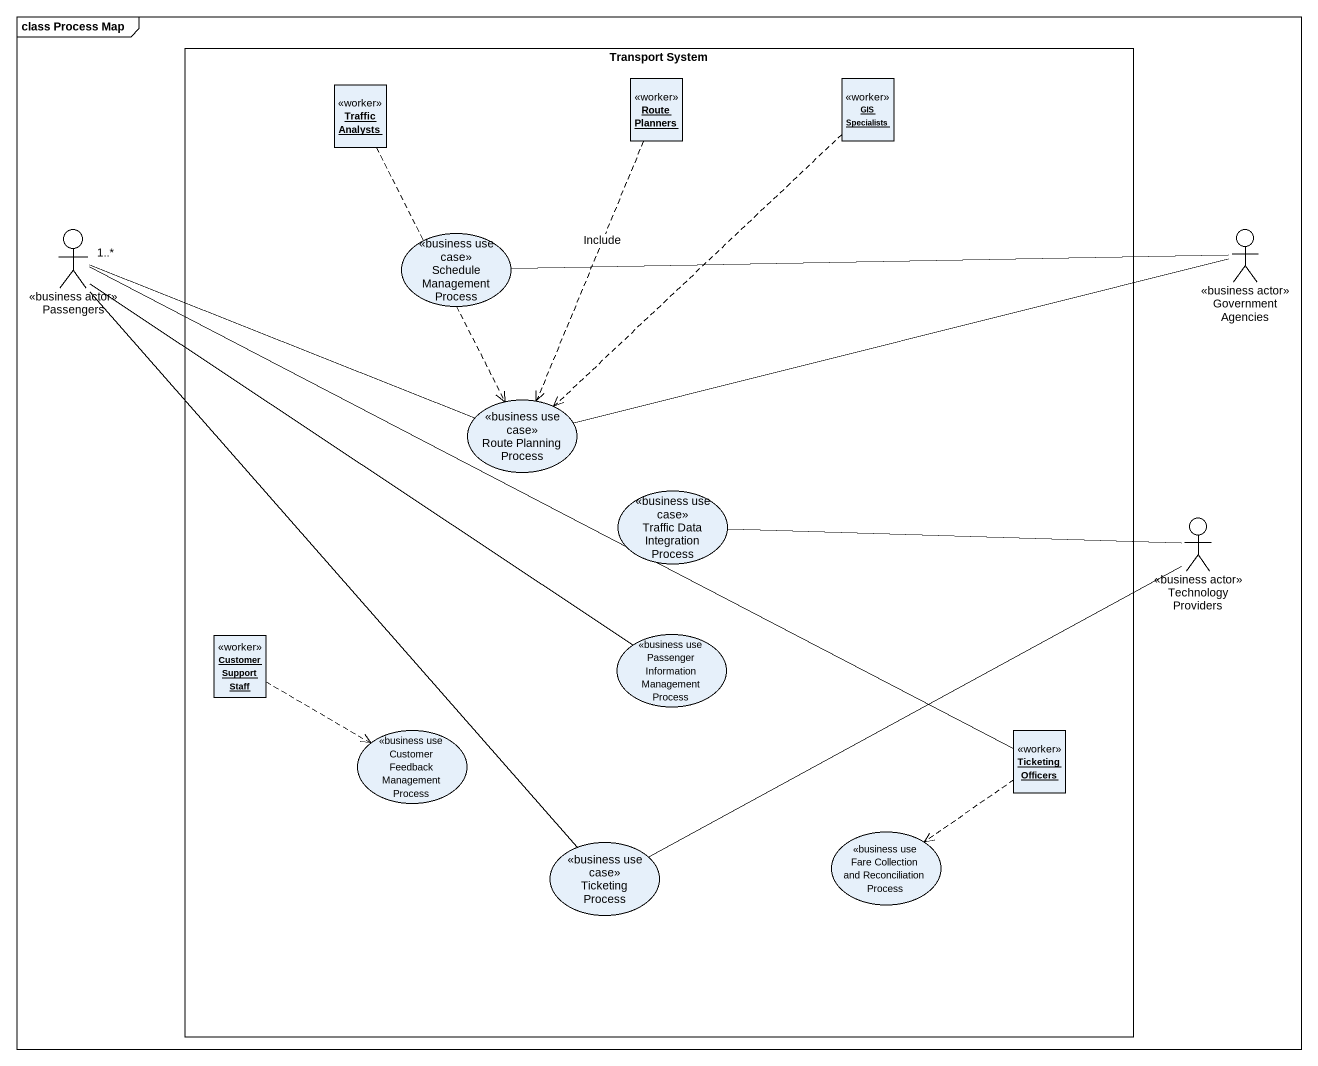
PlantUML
@startuml
mainframe class Process Map
allowmixing
hide circle
hide empty members
rectangle "Transport System" as Transport_System {
  object "Traffic Analysts" as Traffic_Analysts <<worker>>
  object "Route Planners" as Route_Planners <<worker>>
  object "GIS Specialists" as GIS_Specialists <<worker>>
  usecase "Schedule Management Process" as Schedule_Management_Process <<business use case>>
  usecase "Route Planning Process" as Route_Planning_Process <<business use case>>
  usecase "Traffic Data Integration Process" as Traffic_Data_Integration <<business use case>>
  object "Customer Support Staff" as Customer_Support_Staff <<worker>>
  usecase "Passenger Information Management Process" as Passenger_Information <<business use case>>
  usecase "Customer Feedback Management Process" as Customer_Feedback <<business use case>>
  object "Ticketing Officers" as Ticketing_Officers <<worker>>
  usecase "Ticketing Process" as Ticketing_Process <<business use case>>
  usecase "Fare Collection and Reconciliation Process" as Fare_Collection_and <<business use case>>
}
actor Passengers <<business actor>>
actor "Government Agencies" as Government_Agencies <<business actor>>
actor "Technology Providers" as Technology_Providers <<business actor>>
Traffic_Analysts ..> Route_Planning_Process
Route_Planners ..> Route_Planning_Process : Include
GIS_Specialists ..> Route_Planning_Process
Passengers -right- Route_Planning_Process
Passengers -- Passenger_Information
Passengers "1..*" -right- Ticketing_Officers
Passengers -- Ticketing_Process
Government_Agencies -left- Schedule_Management_Process
Government_Agencies -left- Route_Planning_Process
Technology_Providers -left- Traffic_Data_Integration
Technology_Providers -left- Ticketing_Process
Customer_Support_Staff .right.> Customer_Feedback
Ticketing_Officers ..> Fare_Collection_and
@enduml
